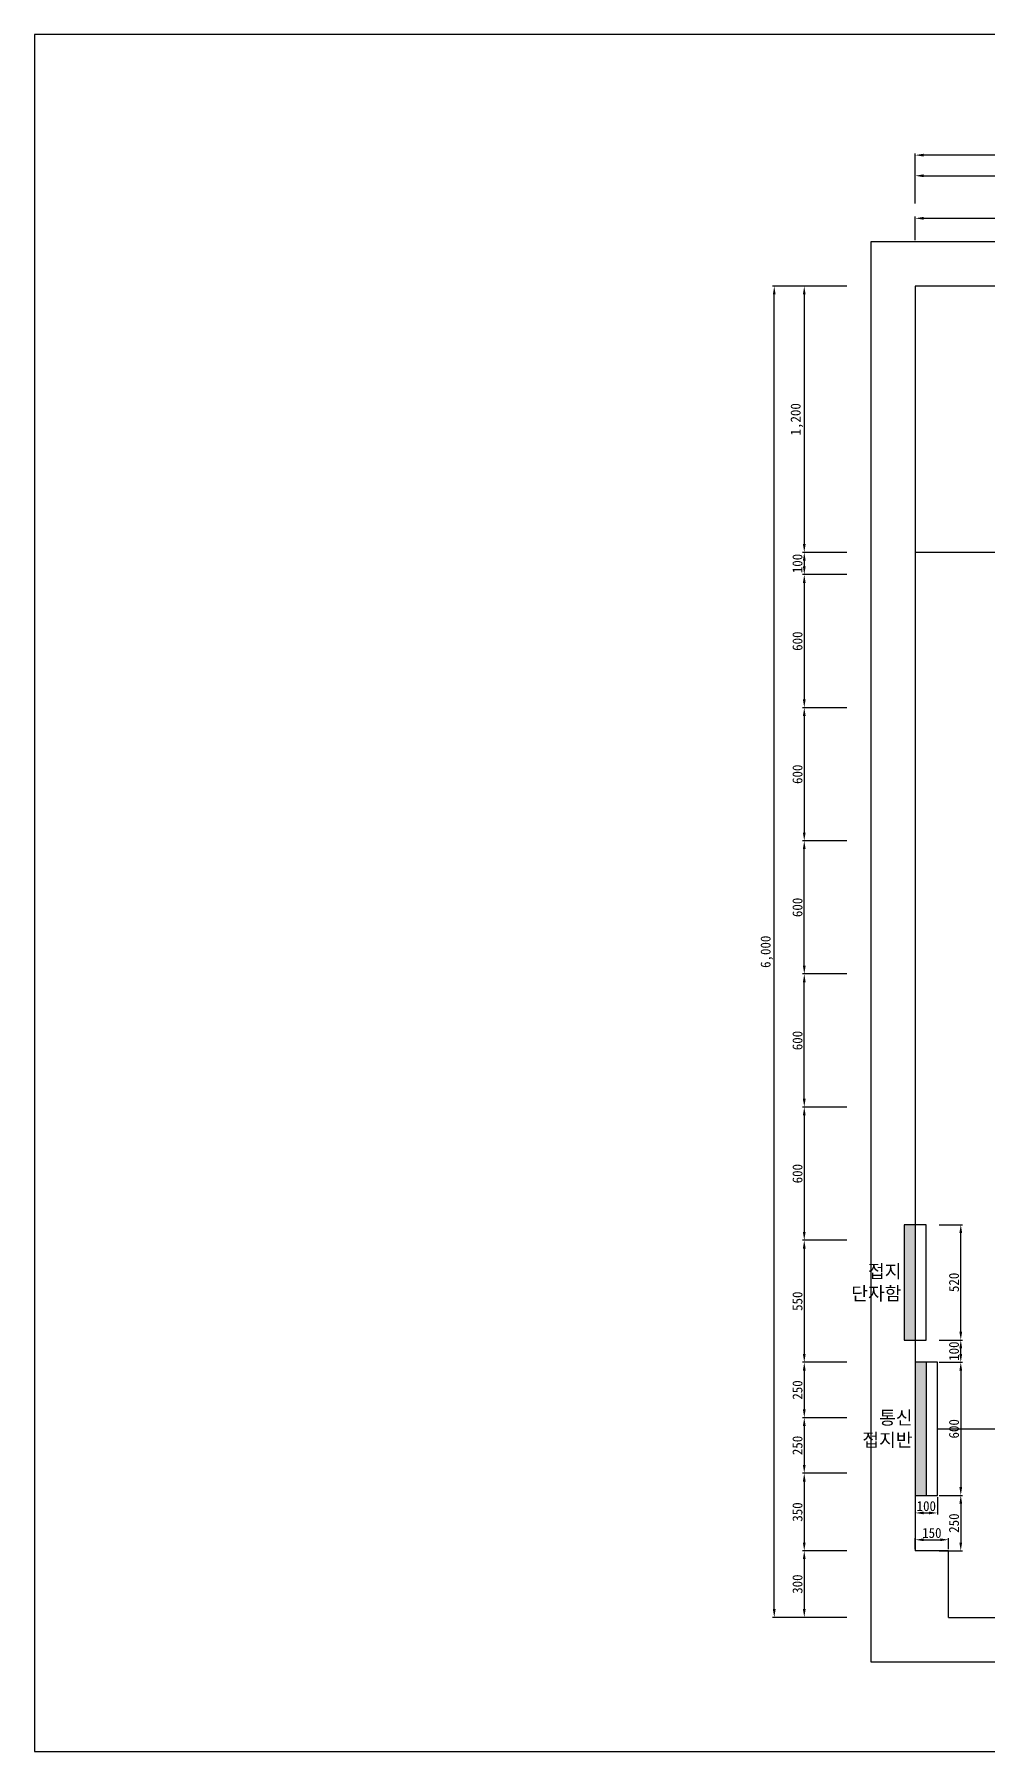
# Model space of a CAD drawing. Header units: millimetres. Extents: x 340165 to 352105, y -160601 to -150010.
# Drawn here: x 340165 to 344462, y -160601 to -152861 of the extents above; entities that cross this region are included whole.
import ezdxf
from ezdxf.enums import TextEntityAlignment as Align

# ---------------------------------------------------------------- set-up
doc = ezdxf.new("R2010")
doc.units = ezdxf.units.MM
for name, color, linetype in [('TT-BASE', 253, 'Continuous'), ('TT-CABL', 4, 'Continuous'), ('TZ-BASE', 253, 'Continuous'), ('TZ-DIMS', 1, 'Continuous'), ('TZ-TEXT', 3, 'Continuous')]:
    doc.layers.add(name, color=color, linetype=linetype)
doc.layers.add('TX-PAPR', color=2, linetype='Continuous', plot=False)
doc.styles.get("Standard").update_dxf_attribs({"font": 'GulimChe.ttf'})
doc.dimstyles.new('D15', dxfattribs={"dimscale": 15, "dimtxt": 3, "dimasz": 2.5, "dimexe": 0.5, "dimexo": 0.5, "dimgap": 0.5, "dimtad": 1, "dimdec": 0, "dimzin": 1, "dimdsep": 46, "dimlunit": 6, "dimtxsty": 'Standard', "dimcen": 1, "dimclrd": 1, "dimclre": 1, "dimclrt": 3, "dimadec": 0, "dimazin": 0, "dimtfac": 1, "dimtdec": 0, "dimtix": 1, "dimtmove": 2, "dimatfit": 3, "dimfxl": 0, "dimtvp": 2, "dimlwd": -1, "dimlwe": -1, "dimarcsym": 0})

# ---------------------------------------------------------------- blocks, each defined once
blk = doc.blocks.new('*D3')
at = {"layer": 'DEFPOINTS', "color": 0}
for p in [(345085.1, -153498.3), (344135.1, -153631), (345085.1, -153631)]:
    blk.add_point(p, dxfattribs=at)
at = {"layer": 'TZ-DIMS', "color": 1}
for p, q in [((344135.1, -153623.5), (344135.1, -153490.8)), ((344172.6, -153498.3), (345047.6, -153498.3)), ((345085.1, -153623.5), (345085.1, -153490.8))]:
    blk.add_line(p, q, dxfattribs=at)
for points in [[(344172.6, -153492.1), (344172.6, -153504.6), (344135.1, -153498.3)], [(345047.6, -153492.1), (345047.6, -153504.6), (345085.1, -153498.3)]]:
    blk.add_solid(points, dxfattribs=at)
at = {"layer": 'TZ-DIMS', "color": 3, "insert": (344610.1, -153467.8), "char_height": 45, "attachment_point": 5}
blk.add_mtext('950', dxfattribs=at)
blk = doc.blocks.new('*D8')
at = {"layer": 'DEFPOINTS', "color": 0}
for p in [(344135.1, -153405.5), (344135.1, -153631), (348135.1, -153631)]:
    blk.add_point(p, dxfattribs=at)
at = {"layer": 'TZ-DIMS', "color": 1}
for p, q in [((344135.1, -153623.5), (344135.1, -153398)), ((348097.6, -153405.5), (344172.6, -153405.5)), ((348135.1, -153623.5), (348135.1, -153398))]:
    blk.add_line(p, q, dxfattribs=at)
for points in [[(344172.6, -153399.2), (344172.6, -153411.7), (344135.1, -153405.5)], [(348097.6, -153399.2), (348097.6, -153411.7), (348135.1, -153405.5)]]:
    blk.add_solid(points, dxfattribs=at)
at = {"layer": 'TZ-DIMS', "color": 3, "insert": (346135.1, -153372.1), "char_height": 45, "attachment_point": 5}
blk.add_mtext('4,000', dxfattribs=at)
blk = doc.blocks.new('*D9')
at = {"layer": 'DEFPOINTS', "color": 0}
for p in [(345135.1, -153690.3), (344135.1, -153796), (345135.1, -153796)]:
    blk.add_point(p, dxfattribs=at)
at = {"layer": 'TZ-DIMS', "color": 1}
for p, q in [((344135.1, -153788.5), (344135.1, -153682.8)), ((344172.6, -153690.3), (345097.6, -153690.3)), ((345135.1, -153788.5), (345135.1, -153682.8))]:
    blk.add_line(p, q, dxfattribs=at)
for points in [[(344172.6, -153684), (344172.6, -153696.5), (344135.1, -153690.3)], [(345097.6, -153684), (345097.6, -153696.5), (345135.1, -153690.3)]]:
    blk.add_solid(points, dxfattribs=at)
at = {"layer": 'TZ-DIMS', "color": 3, "insert": (344635.1, -153656.9), "char_height": 45, "attachment_point": 5}
blk.add_mtext('1,000', dxfattribs=at)
blk = doc.blocks.new('*D12')
at = {"layer": 'DEFPOINTS', "color": 0}
for p in [(343835.1, -153996), (343635.1, -155196), (343835.1, -155196)]:
    blk.add_point(p, dxfattribs=at)
at = {"layer": 'TZ-DIMS', "color": 1}
for p, q in [((343827.6, -153996), (343627.6, -153996)), ((343635.1, -154033.5), (343635.1, -155158.5)), ((343827.6, -155196), (343627.6, -155196))]:
    blk.add_line(p, q, dxfattribs=at)
for points in [[(343628.8, -154033.5), (343641.3, -154033.5), (343635.1, -153996)], [(343628.8, -155158.5), (343641.3, -155158.5), (343635.1, -155196)]]:
    blk.add_solid(points, dxfattribs=at)
at = {"layer": 'TZ-DIMS', "color": 3, "insert": (343601.7, -154596), "char_height": 45, "attachment_point": 5, "rotation": 90}
blk.add_mtext('1,200', dxfattribs=at)
blk = doc.blocks.new('*D13')
at = {"layer": 'DEFPOINTS', "color": 0}
for p in [(343835.1, -155196), (343635.1, -155296), (343835.1, -155296)]:
    blk.add_point(p, dxfattribs=at)
at = {"layer": 'TZ-DIMS', "color": 1}
for p, q in [((343827.6, -155196), (343627.6, -155196)), ((343635.1, -155233.5), (343635.1, -155258.5)), ((343827.6, -155296), (343627.6, -155296))]:
    blk.add_line(p, q, dxfattribs=at)
for points in [[(343628.8, -155233.5), (343641.3, -155233.5), (343635.1, -155196)], [(343628.8, -155258.5), (343641.3, -155258.5), (343635.1, -155296)]]:
    blk.add_solid(points, dxfattribs=at)
at = {"layer": 'TZ-DIMS', "color": 3, "insert": (343604.5, -155246), "char_height": 45, "attachment_point": 5, "rotation": 90}
blk.add_mtext('100', dxfattribs=at)
blk = doc.blocks.new('*D14')
at = {"layer": 'DEFPOINTS', "color": 0}
for p in [(343835.1, -155296), (343635.1, -155896), (343835.1, -155896)]:
    blk.add_point(p, dxfattribs=at)
at = {"layer": 'TZ-DIMS', "color": 1}
for p, q in [((343827.6, -155296), (343627.6, -155296)), ((343635.1, -155333.5), (343635.1, -155858.5)), ((343827.6, -155896), (343627.6, -155896))]:
    blk.add_line(p, q, dxfattribs=at)
for points in [[(343628.8, -155333.5), (343641.3, -155333.5), (343635.1, -155296)], [(343628.8, -155858.5), (343641.3, -155858.5), (343635.1, -155896)]]:
    blk.add_solid(points, dxfattribs=at)
at = {"layer": 'TZ-DIMS', "color": 3, "insert": (343604.6, -155596), "char_height": 45, "attachment_point": 5, "rotation": 90}
blk.add_mtext('600', dxfattribs=at)
blk = doc.blocks.new('*D15')
at = {"layer": 'DEFPOINTS', "color": 0}
for p in [(343835.1, -155896), (343635.1, -156496), (343835.1, -156496)]:
    blk.add_point(p, dxfattribs=at)
at = {"layer": 'TZ-DIMS', "color": 1}
for p, q in [((343827.6, -155896), (343627.6, -155896)), ((343635.1, -155933.5), (343635.1, -156458.5)), ((343827.6, -156496), (343627.6, -156496))]:
    blk.add_line(p, q, dxfattribs=at)
for points in [[(343628.8, -155933.5), (343641.3, -155933.5), (343635.1, -155896)], [(343628.8, -156458.5), (343641.3, -156458.5), (343635.1, -156496)]]:
    blk.add_solid(points, dxfattribs=at)
at = {"layer": 'TZ-DIMS', "color": 3, "insert": (343604.6, -156196), "char_height": 45, "attachment_point": 5, "rotation": 90}
blk.add_mtext('600', dxfattribs=at)
blk = doc.blocks.new('*D16')
at = {"layer": 'DEFPOINTS', "color": 0}
for p in [(343635.1, -157096), (343835.1, -157096), (343835.1, -157696)]:
    blk.add_point(p, dxfattribs=at)
at = {"layer": 'TZ-DIMS', "color": 1}
for p, q in [((343827.6, -157096), (343627.6, -157096)), ((343635.1, -157658.5), (343635.1, -157133.5)), ((343827.6, -157696), (343627.6, -157696))]:
    blk.add_line(p, q, dxfattribs=at)
for points in [[(343628.8, -157133.5), (343641.3, -157133.5), (343635.1, -157096)], [(343628.8, -157658.5), (343641.3, -157658.5), (343635.1, -157696)]]:
    blk.add_solid(points, dxfattribs=at)
at = {"layer": 'TZ-DIMS', "color": 3, "insert": (343604.6, -157396), "char_height": 45, "attachment_point": 5, "rotation": 90}
blk.add_mtext('600', dxfattribs=at)
blk = doc.blocks.new('*D17')
at = {"layer": 'DEFPOINTS', "color": 0}
for p in [(343635.1, -156496), (343835.1, -156496), (343835.1, -157096)]:
    blk.add_point(p, dxfattribs=at)
at = {"layer": 'TZ-DIMS', "color": 1}
for p, q in [((343827.6, -156496), (343627.6, -156496)), ((343635.1, -157058.5), (343635.1, -156533.5)), ((343827.6, -157096), (343627.6, -157096))]:
    blk.add_line(p, q, dxfattribs=at)
for points in [[(343628.8, -156533.5), (343641.3, -156533.5), (343635.1, -156496)], [(343628.8, -157058.5), (343641.3, -157058.5), (343635.1, -157096)]]:
    blk.add_solid(points, dxfattribs=at)
at = {"layer": 'TZ-DIMS', "color": 3, "insert": (343604.6, -156796), "char_height": 45, "attachment_point": 5, "rotation": 90}
blk.add_mtext('600', dxfattribs=at)
blk = doc.blocks.new('*D18')
at = {"layer": 'DEFPOINTS', "color": 0}
for p in [(343835.1, -157696), (343635.1, -158296), (343835.1, -158296)]:
    blk.add_point(p, dxfattribs=at)
at = {"layer": 'TZ-DIMS', "color": 1}
for p, q in [((343827.6, -157696), (343627.6, -157696)), ((343635.1, -157733.5), (343635.1, -158258.5)), ((343827.6, -158296), (343627.6, -158296))]:
    blk.add_line(p, q, dxfattribs=at)
for points in [[(343628.8, -157733.5), (343641.3, -157733.5), (343635.1, -157696)], [(343628.8, -158258.5), (343641.3, -158258.5), (343635.1, -158296)]]:
    blk.add_solid(points, dxfattribs=at)
at = {"layer": 'TZ-DIMS', "color": 3, "insert": (343604.6, -157996), "char_height": 45, "attachment_point": 5, "rotation": 90}
blk.add_mtext('600', dxfattribs=at)
blk = doc.blocks.new('*D19')
at = {"layer": 'DEFPOINTS', "color": 0}
for p in [(343835.1, -158296), (343635.1, -158846), (343835.1, -158846)]:
    blk.add_point(p, dxfattribs=at)
at = {"layer": 'TZ-DIMS', "color": 1}
for p, q in [((343827.6, -158296), (343627.6, -158296)), ((343635.1, -158333.5), (343635.1, -158808.5)), ((343827.6, -158846), (343627.6, -158846))]:
    blk.add_line(p, q, dxfattribs=at)
for points in [[(343628.8, -158333.5), (343641.3, -158333.5), (343635.1, -158296)], [(343628.8, -158808.5), (343641.3, -158808.5), (343635.1, -158846)]]:
    blk.add_solid(points, dxfattribs=at)
at = {"layer": 'TZ-DIMS', "color": 3, "insert": (343604.6, -158571), "char_height": 45, "attachment_point": 5, "rotation": 90}
blk.add_mtext('550', dxfattribs=at)
blk = doc.blocks.new('*D20')
at = {"layer": 'DEFPOINTS', "color": 0}
for p in [(343835.1, -158846), (343635.1, -159096), (343835.1, -159096)]:
    blk.add_point(p, dxfattribs=at)
at = {"layer": 'TZ-DIMS', "color": 1}
for p, q in [((343827.6, -158846), (343627.6, -158846)), ((343635.1, -158883.5), (343635.1, -159058.5)), ((343827.6, -159096), (343627.6, -159096))]:
    blk.add_line(p, q, dxfattribs=at)
for points in [[(343628.8, -158883.5), (343641.3, -158883.5), (343635.1, -158846)], [(343628.8, -159058.5), (343641.3, -159058.5), (343635.1, -159096)]]:
    blk.add_solid(points, dxfattribs=at)
at = {"layer": 'TZ-DIMS', "color": 3, "insert": (343604.6, -158971), "char_height": 45, "attachment_point": 5, "rotation": 90}
blk.add_mtext('250', dxfattribs=at)
blk = doc.blocks.new('*D21')
at = {"layer": 'DEFPOINTS', "color": 0}
for p in [(343835.1, -159096), (343635.1, -159346), (343835.1, -159346)]:
    blk.add_point(p, dxfattribs=at)
at = {"layer": 'TZ-DIMS', "color": 1}
for p, q in [((343827.6, -159096), (343627.6, -159096)), ((343635.1, -159133.5), (343635.1, -159308.5)), ((343827.6, -159346), (343627.6, -159346))]:
    blk.add_line(p, q, dxfattribs=at)
for points in [[(343628.8, -159133.5), (343641.3, -159133.5), (343635.1, -159096)], [(343628.8, -159308.5), (343641.3, -159308.5), (343635.1, -159346)]]:
    blk.add_solid(points, dxfattribs=at)
at = {"layer": 'TZ-DIMS', "color": 3, "insert": (343604.6, -159221), "char_height": 45, "attachment_point": 5, "rotation": 90}
blk.add_mtext('250', dxfattribs=at)
blk = doc.blocks.new('*D22')
at = {"layer": 'DEFPOINTS', "color": 0}
for p in [(343835.1, -159346), (343635.1, -159696), (343835.1, -159696)]:
    blk.add_point(p, dxfattribs=at)
at = {"layer": 'TZ-DIMS', "color": 1}
for p, q in [((343827.6, -159346), (343627.6, -159346)), ((343635.1, -159383.5), (343635.1, -159658.5)), ((343827.6, -159696), (343627.6, -159696))]:
    blk.add_line(p, q, dxfattribs=at)
for points in [[(343628.8, -159383.5), (343641.3, -159383.5), (343635.1, -159346)], [(343628.8, -159658.5), (343641.3, -159658.5), (343635.1, -159696)]]:
    blk.add_solid(points, dxfattribs=at)
at = {"layer": 'TZ-DIMS', "color": 3, "insert": (343604.6, -159521), "char_height": 45, "attachment_point": 5, "rotation": 90}
blk.add_mtext('350', dxfattribs=at)
blk = doc.blocks.new('*D23')
at = {"layer": 'DEFPOINTS', "color": 0}
for p in [(343835.1, -159696), (343635.1, -159996), (343835.1, -159996)]:
    blk.add_point(p, dxfattribs=at)
at = {"layer": 'TZ-DIMS', "color": 1}
for p, q in [((343827.6, -159696), (343627.6, -159696)), ((343635.1, -159733.5), (343635.1, -159958.5)), ((343827.6, -159996), (343627.6, -159996))]:
    blk.add_line(p, q, dxfattribs=at)
for points in [[(343628.8, -159733.5), (343641.3, -159733.5), (343635.1, -159696)], [(343628.8, -159958.5), (343641.3, -159958.5), (343635.1, -159996)]]:
    blk.add_solid(points, dxfattribs=at)
at = {"layer": 'TZ-DIMS', "color": 3, "insert": (343604.6, -159846), "char_height": 45, "attachment_point": 5, "rotation": 90}
blk.add_mtext('300', dxfattribs=at)
blk = doc.blocks.new('*D24')
at = {"layer": 'DEFPOINTS', "color": 0}
for p in [(343499.8, -153996), (343835.1, -153996), (343835.1, -159996)]:
    blk.add_point(p, dxfattribs=at)
at = {"layer": 'TZ-DIMS', "color": 1}
for p, q in [((343827.6, -153996), (343492.3, -153996)), ((343499.8, -159958.5), (343499.8, -154033.5)), ((343827.6, -159996), (343492.3, -159996))]:
    blk.add_line(p, q, dxfattribs=at)
for points in [[(343493.5, -154033.5), (343506, -154033.5), (343499.8, -153996)], [(343493.5, -159958.5), (343506, -159958.5), (343499.8, -159996)]]:
    blk.add_solid(points, dxfattribs=at)
at = {"layer": 'TZ-DIMS', "color": 3, "insert": (343466.4, -156996), "char_height": 45, "attachment_point": 5, "rotation": 90}
blk.add_mtext('6,000', dxfattribs=at)
blk = doc.blocks.new('*D34')
at = {"layer": 'DEFPOINTS', "color": 0}
for p in [(344285.1, -159646.1), (344135.1, -159696), (344285.1, -159696)]:
    blk.add_point(p, dxfattribs=at)
at = {"layer": 'TZ-DIMS', "color": 1}
for p, q in [((344135.1, -159688.5), (344135.1, -159638.6)), ((344172.6, -159646.1), (344247.6, -159646.1)), ((344285.1, -159688.5), (344285.1, -159638.6))]:
    blk.add_line(p, q, dxfattribs=at)
for points in [[(344172.6, -159639.9), (344172.6, -159652.4), (344135.1, -159646.1)], [(344247.6, -159639.9), (344247.6, -159652.4), (344285.1, -159646.1)]]:
    blk.add_solid(points, dxfattribs=at)
at = {"layer": 'TZ-DIMS', "color": 3, "insert": (344210.1, -159615.5), "char_height": 45, "attachment_point": 5}
blk.add_mtext('150', dxfattribs=at)
blk = doc.blocks.new('*D36')
at = {"layer": 'DEFPOINTS', "color": 0}
for p in [(344235.1, -158846), (344235.1, -159446), (344340.4, -159446)]:
    blk.add_point(p, dxfattribs=at)
at = {"layer": 'TZ-DIMS', "color": 1}
for p, q in [((344242.6, -158846), (344347.9, -158846)), ((344340.4, -158883.5), (344340.4, -159408.5)), ((344242.6, -159446), (344347.9, -159446))]:
    blk.add_line(p, q, dxfattribs=at)
for points in [[(344334.2, -158883.5), (344346.7, -158883.5), (344340.4, -158846)], [(344334.2, -159408.5), (344346.7, -159408.5), (344340.4, -159446)]]:
    blk.add_solid(points, dxfattribs=at)
at = {"layer": 'TZ-DIMS', "color": 3, "insert": (344309.9, -159146), "char_height": 45, "attachment_point": 5, "rotation": 90}
blk.add_mtext('600', dxfattribs=at)
blk = doc.blocks.new('*D37')
at = {"layer": 'DEFPOINTS', "color": 0}
for p in [(344235.1, -159446), (344235.1, -159696), (344340.4, -159696)]:
    blk.add_point(p, dxfattribs=at)
at = {"layer": 'TZ-DIMS', "color": 1}
for p, q in [((344242.6, -159446), (344347.9, -159446)), ((344340.4, -159483.5), (344340.4, -159658.5)), ((344242.6, -159696), (344347.9, -159696))]:
    blk.add_line(p, q, dxfattribs=at)
for points in [[(344334.2, -159483.5), (344346.7, -159483.5), (344340.4, -159446)], [(344334.2, -159658.5), (344346.7, -159658.5), (344340.4, -159696)]]:
    blk.add_solid(points, dxfattribs=at)
at = {"layer": 'TZ-DIMS', "color": 3, "insert": (344309.9, -159571), "char_height": 45, "attachment_point": 5, "rotation": 90}
blk.add_mtext('250', dxfattribs=at)
blk = doc.blocks.new('*D38')
at = {"layer": 'DEFPOINTS', "color": 0}
for p in [(344235.1, -158746), (344340.4, -158746), (344235.1, -158846)]:
    blk.add_point(p, dxfattribs=at)
at = {"layer": 'TZ-DIMS', "color": 1}
for p, q in [((344242.6, -158746), (344347.9, -158746)), ((344340.4, -158808.5), (344340.4, -158783.5)), ((344242.6, -158846), (344347.9, -158846))]:
    blk.add_line(p, q, dxfattribs=at)
for points in [[(344334.2, -158783.5), (344346.7, -158783.5), (344340.4, -158746)], [(344334.2, -158808.5), (344346.7, -158808.5), (344340.4, -158846)]]:
    blk.add_solid(points, dxfattribs=at)
at = {"layer": 'TZ-DIMS', "color": 3, "insert": (344309.8, -158796), "char_height": 45, "attachment_point": 5, "rotation": 90}
blk.add_mtext('100', dxfattribs=at)
blk = doc.blocks.new('*D39')
at = {"layer": 'DEFPOINTS', "color": 0}
for p in [(344235.1, -158226), (344340.4, -158226), (344235.1, -158746)]:
    blk.add_point(p, dxfattribs=at)
at = {"layer": 'TZ-DIMS', "color": 1}
for p, q in [((344242.6, -158226), (344347.9, -158226)), ((344340.4, -158708.5), (344340.4, -158263.5)), ((344242.6, -158746), (344347.9, -158746))]:
    blk.add_line(p, q, dxfattribs=at)
for points in [[(344334.2, -158263.5), (344346.7, -158263.5), (344340.4, -158226)], [(344334.2, -158708.5), (344346.7, -158708.5), (344340.4, -158746)]]:
    blk.add_solid(points, dxfattribs=at)
at = {"layer": 'TZ-DIMS', "color": 3, "insert": (344309.9, -158486), "char_height": 45, "attachment_point": 5, "rotation": 90}
blk.add_mtext('520', dxfattribs=at)
blk = doc.blocks.new('*D59')
at = {"layer": 'DEFPOINTS', "color": 0}
for p in [(344135.1, -159446), (344235.1, -159446), (344235.1, -159525.2)]:
    blk.add_point(p, dxfattribs=at)
at = {"layer": 'TZ-DIMS', "color": 1}
for p, q in [((344135.1, -159453.5), (344135.1, -159532.7)), ((344235.1, -159453.5), (344235.1, -159532.7)), ((344172.6, -159525.2), (344197.6, -159525.2))]:
    blk.add_line(p, q, dxfattribs=at)
for points in [[(344172.6, -159518.9), (344172.6, -159531.4), (344135.1, -159525.2)], [(344197.6, -159518.9), (344197.6, -159531.4), (344235.1, -159525.2)]]:
    blk.add_solid(points, dxfattribs=at)
at = {"layer": 'TZ-DIMS', "color": 3, "insert": (344185.1, -159494.6), "char_height": 45, "attachment_point": 5}
blk.add_mtext('100', dxfattribs=at)

msp = doc.modelspace()

# ---------------------------------------------------------------- hatches: boundary and pattern name
at = {"layer": 'TT-BASE'}
h = msp.add_hatch(color=256, dxfattribs=at)
h.dxf.hatch_style = 1
h.paths.add_polyline_path([(344135.1, -158226), (344085.1, -158226), (344085.1, -158746), (344135.1, -158746)])
h = msp.add_hatch(color=256, dxfattribs=at)
h.dxf.hatch_style = 1
h.paths.add_polyline_path([(344135.1, -159446), (344185.1, -159446), (344185.1, -158846), (344135.1, -158846)])

# ---------------------------------------------------------------- linework, layer by layer
for points in [[(344085.1, -158746), (344185.1, -158746), (344185.1, -158226), (344085.1, -158226)], [(344135.1, -159446), (344235.1, -159446), (344235.1, -158846), (344135.1, -158846)]]:
    msp.add_lwpolyline(points, close=True, dxfattribs=at)
msp.add_lwpolyline([(344185.1, -158846), (344185.1, -159446)], dxfattribs=at)
at = {"layer": 'TT-CABL'}
msp.add_lwpolyline([(344235.1, -159146), (345817.6, -159146)], dxfattribs=at)
at = {"layer": 'TX-PAPR'}
msp.add_lwpolyline([(340165.1, -160601.1), (352105.1, -160601.1), (352105.1, -152861.1), (340165.1, -152861.1)], close=True, dxfattribs=at)
at = {"layer": 'TZ-BASE'}
for points in [[(345135.1, -153796), (343935.1, -153796), (343935.1, -160196), (348335.1, -160196), (348335.1, -153796), (346935.1, -153796)], [(345135.1, -153996), (344135.1, -153996), (344135.1, -159696)], [(346935.1, -153996), (346935.1, -155196), (344135.1, -155196)], [(344285.1, -159996), (344285.1, -159696), (344135.1, -159696)], [(344285.1, -159996), (347835.1, -159996)]]:
    msp.add_lwpolyline(points, dxfattribs=at)

# ---------------------------------------------------------------- texts
at = {"layer": 'TZ-TEXT'}
for s, p in [('접지', (344072.9, -158436)), ('단자함', (344072.9, -158536)), ('통신', (344122.9, -159096)), ('접지반', (344122.9, -159196))]:
    msp.add_text(s, height=60, dxfattribs=at).set_placement(p, align=Align.MIDDLE_RIGHT)

# ---------------------------------------------------------------- dimensions: what is measured, and where the dimension line sits
at = {"layer": 'TZ-DIMS'}
for base, p1, p2, picture, middle in [((344135.1, -153405.5), (348135.1, -153631), (344135.1, -153631), '*D8', (346135.1, -153372.1)), ((345085.1, -153498.3), (344135.1, -153631), (345085.1, -153631), '*D3', (344610.1, -153467.8)), ((345135.1, -153690.3), (344135.1, -153796), (345135.1, -153796), '*D9', (344635.1, -153656.9)), ((344235.1, -159525.2), (344135.1, -159446), (344235.1, -159446), '*D59', (344185.1, -159494.6)), ((344285.1, -159646.1), (344135.1, -159696), (344285.1, -159696), '*D34', (344210.1, -159615.5))]:
    dim = msp.add_linear_dim(base=base, p1=p1, p2=p2, dimstyle='D15', dxfattribs=at)
    dim.commit()
    dim.dimension.update_dxf_attribs({"geometry": picture, "text_midpoint": middle})
for base, p1, p2, angle, picture, middle in [((343499.8, -153996), (343835.1, -159996), (343835.1, -153996), 90, '*D24', (343466.4, -156996)), ((343635.1, -155196), (343835.1, -153996), (343835.1, -155196), 90, '*D12', (343601.7, -154596)), ((343635.1, -155296), (343835.1, -155196), (343835.1, -155296), 90, '*D13', (343604.5, -155246)), ((343635.1, -155896), (343835.1, -155296), (343835.1, -155896), 90, '*D14', (343604.6, -155596)), ((343635.1, -156496), (343835.1, -155896), (343835.1, -156496), 90, '*D15', (343604.6, -156196)), ((343635.1, -156496), (343835.1, -157096), (343835.1, -156496), 270, '*D17', (343604.6, -156796)), ((343635.1, -157096), (343835.1, -157696), (343835.1, -157096), 270, '*D16', (343604.6, -157396)), ((343635.1, -158296), (343835.1, -157696), (343835.1, -158296), 90, '*D18', (343604.6, -157996)), ((344340.4, -158226), (344235.1, -158746), (344235.1, -158226), 90, '*D39', (344309.9, -158486)), ((343635.1, -158846), (343835.1, -158296), (343835.1, -158846), 90, '*D19', (343604.6, -158571)), ((344340.4, -158746), (344235.1, -158846), (344235.1, -158746), 90, '*D38', (344309.8, -158796)), ((343635.1, -159096), (343835.1, -158846), (343835.1, -159096), 90, '*D20', (343604.6, -158971)), ((344340.4, -159446), (344235.1, -158846), (344235.1, -159446), 90, '*D36', (344309.9, -159146)), ((343635.1, -159346), (343835.1, -159096), (343835.1, -159346), 90, '*D21', (343604.6, -159221)), ((343635.1, -159696), (343835.1, -159346), (343835.1, -159696), 90, '*D22', (343604.6, -159521)), ((344340.4, -159696), (344235.1, -159446), (344235.1, -159696), 90, '*D37', (344309.9, -159571)), ((343635.1, -159996), (343835.1, -159696), (343835.1, -159996), 90, '*D23', (343604.6, -159846))]:
    dim = msp.add_linear_dim(base=base, p1=p1, p2=p2, angle=angle, dimstyle='D15', dxfattribs=at)
    dim.commit()
    dim.dimension.update_dxf_attribs({"geometry": picture, "text_midpoint": middle})

doc.saveas('drawing.dxf')
